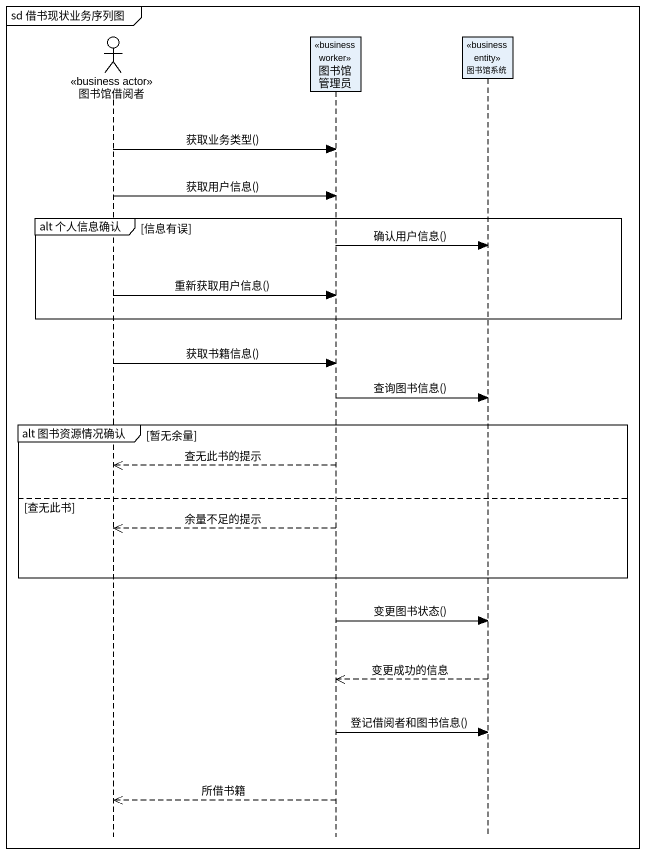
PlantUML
@startuml
mainframe sd 借书现状业务序列图
hide footbox
actor 图书馆借阅者 <<business actor>>
participant 图书馆管理员 <<business worker>>
participant 图书馆系统 <<business entity>>

图书馆借阅者 -> 图书馆管理员 : 获取业务类型()
图书馆借阅者 -> 图书馆管理员 : 获取用户信息()
group alt 个人信息确认 [信息有误]
  图书馆管理员 -> 图书馆系统 : 确认用户信息()
  图书馆借阅者 -> 图书馆管理员 : 重新获取用户信息()
end
图书馆借阅者 -> 图书馆管理员 : 获取书籍信息()
图书馆管理员 -> 图书馆系统 : 查询图书信息()
group alt 图书资源情况确认 [暂无余量]
  图书馆管理员 -->> 图书馆借阅者 : 查无此书的提示
else 查无此书
  图书馆管理员 -->> 图书馆借阅者 : 余量不足的提示
end
图书馆管理员 -> 图书馆系统 : 变更图书状态()
图书馆系统 -->> 图书馆管理员 : 变更成功的信息
图书馆管理员 -> 图书馆系统 : 登记借阅者和图书信息()
图书馆管理员 -->> 图书馆借阅者 : 所借书籍
@enduml
